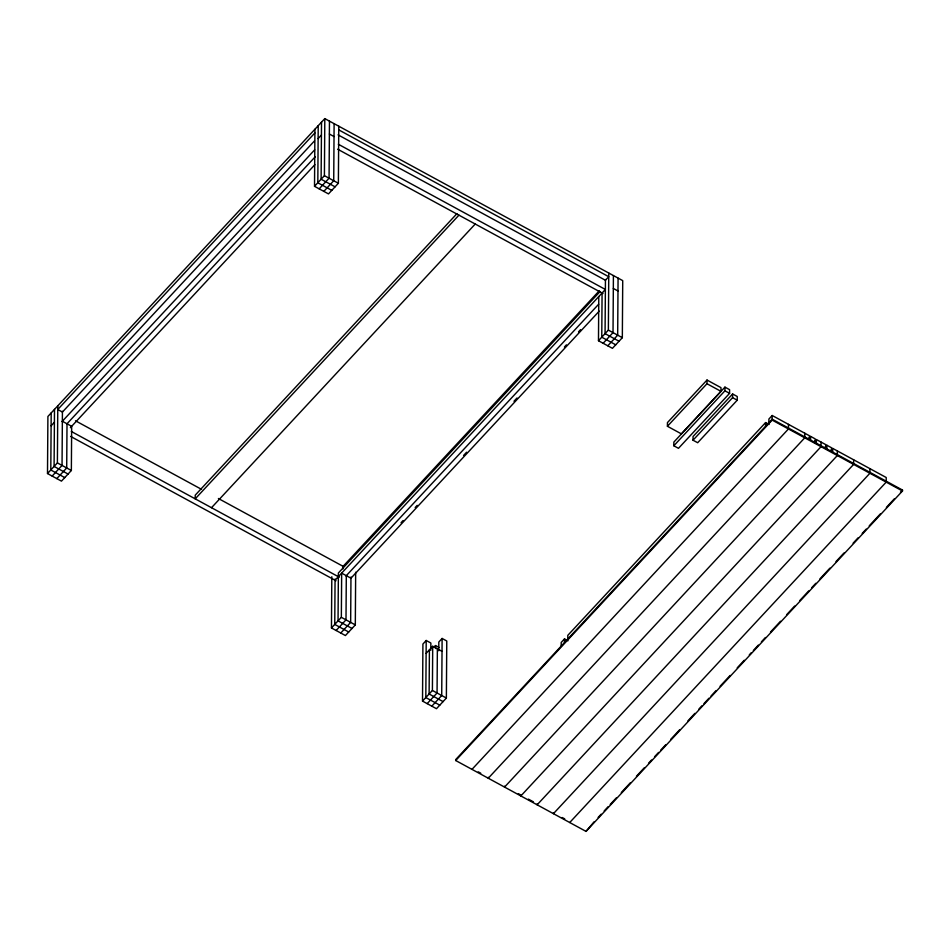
<?xml version="1.0" encoding="UTF-8"?>
<svg xmlns="http://www.w3.org/2000/svg" width="950" height="950" viewBox="0 0 950 950"><rect width="100%" height="100%" fill="white"/><g stroke="black" fill="none" stroke-linecap="round" stroke-linejoin="round"><path stroke-width="1.43" d="M62.356 421.254L71.666 426.312L71.357 470.488L61.465 481.128L47.5 473.539L47.904 416.468L324.805 118.607L622.725 280.63L622.333 337.689L612.441 348.329L598.476 340.741L598.785 296.554M51.193 412.929L50.801 469.989L64.766 477.589M54.494 409.379L54.091 466.438L68.056 474.038M47.5 473.539L57.392 462.899L57.784 405.828M62.427 411.291L62.047 465.429L52.155 476.069M67.011 423.783L66.702 467.958L56.81 478.598M338.77 126.207L338.378 183.267L328.486 193.907L314.521 186.319L314.925 129.248M318.214 125.709L317.822 182.768L331.787 190.368M321.516 122.158L321.112 179.229L335.077 186.817M314.521 186.319L324.413 175.679L324.805 118.607M329.46 121.149L329.068 178.208L319.176 188.848M334.115 123.678L333.723 180.737L323.831 191.377M355.668 572.232L355.312 624.91L345.42 635.55L331.455 627.95L331.811 576.745M335.065 579.049L334.744 624.411L348.709 631.999M331.455 627.95L341.347 617.322L341.656 573.135L350.954 578.206M343.081 568.908L343.093 566.331L218.393 498.512M346.299 575.664L346.002 619.851L336.11 630.491M350.966 577.018L350.657 622.381L340.765 633.021M438.758 650.786L438.817 642.01L442.118 638.459L446.773 640.989L446.369 698.06L436.478 708.7L422.512 701.1L422.916 644.041L426.206 640.49L430.861 643.019L430.813 650.334M426.206 640.49L425.814 697.561L439.779 705.149M429.412 649.824L429.115 694.011L443.08 701.599M422.512 701.1L432.404 690.46L432.713 646.285L442.023 651.344M435.504 648.482L435.516 645.549L439.007 647.449M437.368 648.814L437.059 692.989L427.168 703.629M442.118 638.459L441.714 695.531L431.822 706.159M455.691 760.511L455.691 759.584L772.16 419.176L902.5 490.058L902.488 490.984L586.019 831.393L455.691 760.511L772.16 420.102L772.184 415.494L809.424 435.753L809.4 439.434M488.276 777.302L488.264 778.228L804.745 437.819L804.769 433.212M504.569 786.161L504.557 787.087L821.038 446.678L821.061 442.082M537.154 803.89L537.142 804.804L853.623 464.396L853.646 459.8M553.446 812.749L553.434 813.663L869.903 473.254L869.939 468.659M561.177 646.119L561.212 642.438L564.502 638.887L567.993 640.787M564.478 642.568L564.502 638.887M567.779 639.029L567.803 635.348L765.593 422.584L769.084 424.484M586.019 831.393L594.094 821.797M602.074 293.016L601.766 337.191L615.731 344.791M605.447 279.502L605.067 333.64L619.032 341.24M598.476 340.741L608.368 330.101L608.76 273.03M613.415 275.559L613.023 332.631L603.131 343.271M618.07 278.101L617.678 335.16L607.786 345.8M667.422 426.277L667.446 422.596L707.014 380.048L720.979 387.647L720.943 391.329L681.387 433.877L667.422 426.277L706.978 383.729L707.014 380.048M673.823 445.776L673.847 442.094L724.945 387.137L729.6 389.666L729.576 393.348L678.478 448.317L673.823 445.776L724.921 390.818L724.945 387.137M693.025 440.206L693.049 436.525L732.616 393.977L737.271 396.506L737.236 400.188L697.68 442.736L693.025 440.206L732.581 397.658L732.616 393.977M765.569 426.265L765.593 422.584M768.871 422.726L768.894 419.045L772.184 415.494M788.476 424.353L788.453 428.961L471.984 769.369M810.564 440.064L810.587 436.383L815.242 438.912L815.219 442.593M816.383 443.223L816.406 439.541L825.716 444.612L825.693 448.293M826.856 448.923L826.88 445.241L831.535 447.771L831.511 451.452M832.675 452.081L832.699 448.4L886.231 477.517L886.196 482.125L569.727 822.522M837.354 450.941L837.33 455.537L520.849 795.946L520.861 795.031L518.356 793.666M314.889 132.929L57.76 409.509L62.415 412.051L314.509 140.885M51.11 425.814L54.399 422.263M318.131 138.593L321.421 135.042M62.083 421.539L314.699 149.815M66.737 424.068L315.305 156.691M70.383 427.69L314.913 164.659M456.938 213.655L195.237 495.164L195.213 498.845L458.933 215.163M211.506 507.704L475.226 224.034M342.57 566.901L599.272 290.783M600.079 291.507L338.378 573.004L338.046 620.861L352.011 628.461M335.053 580.224L605.376 289.465M346.037 575.949L598.654 304.238M401.054 522.726L403.073 520.553M415.174 507.537L417.192 505.364M463.576 455.478L466.593 452.224M513.986 401.244L517.014 397.991M564.407 347.011L566.426 344.838M578.526 331.823L580.545 329.65M350.692 578.491L599.26 311.113M426.122 653.374L432.713 646.285M433.877 647.33L435.516 645.549M808.581 438.544L810.587 436.383M814.387 441.714L816.406 439.541M824.861 447.414L826.88 445.241M830.68 450.573L832.699 448.4M598.12 817.463L601.148 814.209M604.176 810.956L608.202 806.621M610.221 804.448L616.265 797.941M621.3 792.526L630.373 782.764M636.429 776.257L644.492 767.588M648.518 763.254L651.546 760M654.562 756.746L658.599 752.412M660.618 750.239L665.653 744.824M670.688 739.397L679.761 729.648M687.824 720.967L694.877 713.379M698.915 709.044L701.931 705.791M703.95 703.629L708.985 698.203M711.004 696.041L716.051 690.614M720.076 686.28L730.158 675.438M737.212 667.85L744.266 660.262M749.301 654.847L751.319 652.674M753.338 650.501L758.373 645.086M761.401 641.832L765.427 637.498M770.474 632.071L780.544 621.241M786.6 614.733L794.663 606.053M799.698 600.638L808.771 590.876M811.787 587.622L815.824 583.288M819.85 578.954L829.932 568.112M835.976 561.604L844.039 552.936M853.112 543.174L858.159 537.759M862.184 533.425L866.222 529.091M869.238 525.837L880.329 513.914M886.374 507.407L894.437 498.726M900.481 492.231L902.5 490.058M338.746 129.889L608.736 276.711L605.435 280.262L338.046 134.852M329.377 134.033L334.032 136.562M613.32 288.456L617.975 290.985M338.331 144.246L605.031 289.275M337.642 149.197L603.036 293.526M724.921 390.818L729.576 393.348M324.413 175.679L338.378 183.267M608.368 330.101L622.333 337.689M706.978 383.729L720.943 391.329M732.581 397.658L737.236 400.188M772.16 420.102L902.488 490.984M75.489 420.803L201.507 489.321M71.309 431.466L339.304 577.208M70.621 436.418L336.015 580.747M57.392 462.899L71.357 470.488M341.347 617.322L355.312 624.91M432.404 690.46L446.369 698.06M478.254 771.851L480.759 773.217M528.378 799.116L533.389 801.836M562.222 817.523L564.727 818.876"/></g></svg>
